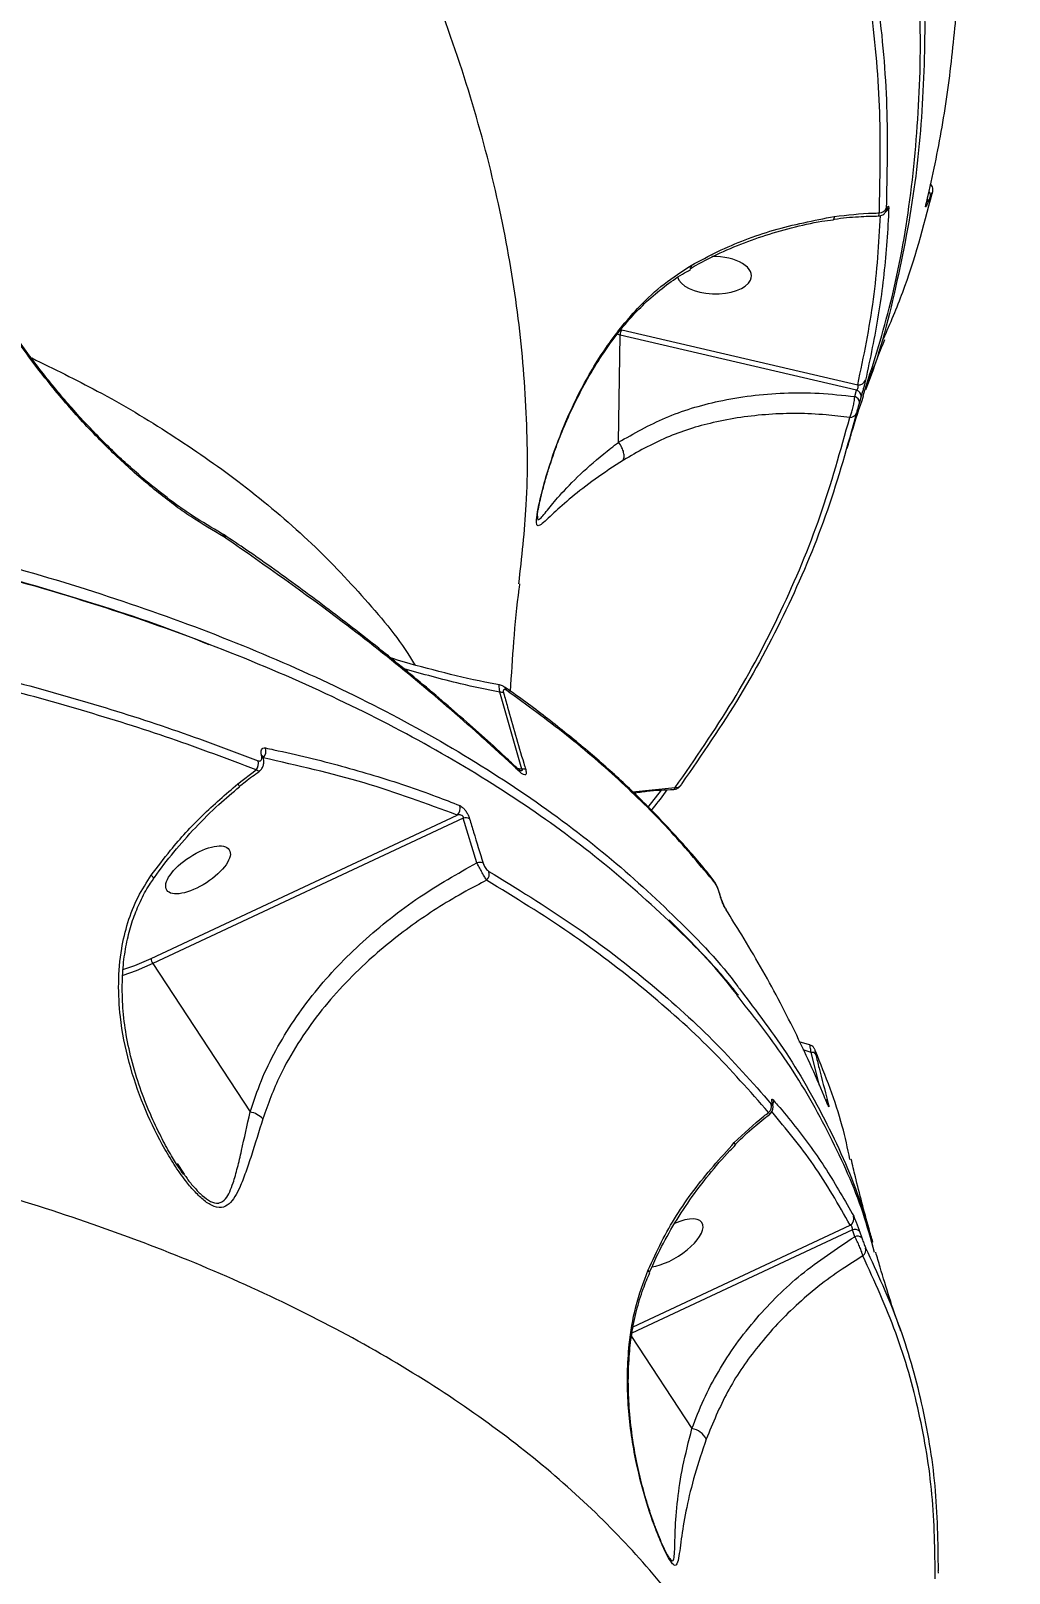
# Model space of a CAD drawing. Header units: millimetres. Extents: x -7245 to 6306, y -6696 to 5973.
# Drawn here: x 1497 to 1619.6, y -1960.6 to -1767.3 of the extents above; entities that cross this region are included whole.
import ezdxf

# ---------------------------------------------------------------- set-up
doc = ezdxf.new("R2010")
doc.units = ezdxf.units.MM
for name, color, linetype in [('DIKOM_ОБЪЕКТ', 7, 'Continuous'), ('DIKOM_РАЗМЕР_ЗОНА', 7, 'Continuous'), ('DIKOM_РАЗМЕР_ОБЪЕКТА', 7, 'Continuous')]:
    doc.layers.add(name, color=color, linetype=linetype)
doc.styles.add('style1', font='arial.ttf', dxfattribs={"width": 0.8})
doc.dimstyles.new('1-50', dxfattribs={"dimtxt": 300, "dimasz": 200, "dimexe": 100, "dimexo": 0, "dimgap": 100, "dimtad": 1, "dimtxsty": 'style1', "dimcen": 200, "dimclrd": 7, "dimclre": 7, "dimclrt": 7, "dimadec": 1, "dimazin": 2, "dimtfac": 1, "dimtmove": 0, "dimatfit": 2, "dimfxl": 0, "dimlwd": 25, "dimlwe": 18, "dimarcsym": 0})

# ---------------------------------------------------------------- blocks, each defined once
blk = doc.blocks.new('*D10')
at = {"layer": 'Defpoints', "color": 0, "transparency": 16777216}
for p in [(-4365.71, 2792.53), (4306.16, 475.6), (4306.16, -5965.27)]:
    blk.add_point(p, dxfattribs=at)
at = {"layer": 'DIKOM_РАЗМЕР_ОБЪЕКТА', "color": 7, "lineweight": 18, "transparency": 16777216}
for p, q in [((-4365.71, 2792.53), (-4365.71, -6065.27)), ((4306.16, 475.6), (4306.16, -6065.27))]:
    blk.add_line(p, q, dxfattribs=at)
at = {"layer": 'DIKOM_РАЗМЕР_ОБЪЕКТА', "color": 7, "lineweight": 25, "transparency": 16777216}
blk.add_line((-4165.71, -5965.27), (4106.16, -5965.27), dxfattribs=at)
at = {"layer": 'DIKOM_РАЗМЕР_ОБЪЕКТА', "color": 7, "transparency": 16777216}
for points in [[(-4165.71, -5931.93), (-4165.71, -5998.6), (-4365.71, -5965.27)], [(4106.16, -5931.93), (4106.16, -5998.6), (4306.16, -5965.27)]]:
    blk.add_solid(points, dxfattribs=at)
at = {"layer": 'DIKOM_РАЗМЕР_ОБЪЕКТА', "color": 7, "transparency": 16777216, "insert": (-85.78, -5712.1), "char_height": 300, "attachment_point": 5, "style": 'style1'}
blk.add_mtext('8650', dxfattribs=at)
blk = doc.blocks.new('*D11')
at = {"layer": 'Defpoints', "color": 0, "transparency": 16777216}
for p in [(-3472.32, 4472.83), (-6199.73, -2928.86), (1850.21, -2928.86)]:
    blk.add_point(p, dxfattribs=at)
at = {"layer": 'DIKOM_РАЗМЕР_ОБЪЕКТА', "color": 7, "lineweight": 18, "transparency": 16777216}
for p, q in [((-3472.32, 4472.83), (-6299.73, 4472.83)), ((1850.21, -2928.86), (-6299.73, -2928.86))]:
    blk.add_line(p, q, dxfattribs=at)
at = {"layer": 'DIKOM_РАЗМЕР_ОБЪЕКТА', "color": 7, "lineweight": 25, "transparency": 16777216}
blk.add_line((-6199.73, 4272.83), (-6199.73, -2728.86), dxfattribs=at)
at = {"layer": 'DIKOM_РАЗМЕР_ОБЪЕКТА', "color": 7, "transparency": 16777216}
for points in [[(-6233.06, 4272.83), (-6166.39, 4272.83), (-6199.73, 4472.83)], [(-6233.06, -2728.86), (-6166.39, -2728.86), (-6199.73, -2928.86)]]:
    blk.add_solid(points, dxfattribs=at)
at = {"layer": 'DIKOM_РАЗМЕР_ОБЪЕКТА', "color": 7, "transparency": 16777216, "insert": (-6452.9, 984.54), "char_height": 300, "attachment_point": 5, "rotation": 90, "style": 'style1'}
blk.add_mtext('7400', dxfattribs=at)
blk = doc.blocks.new('*D12')
at = {"layer": 'Defpoints', "color": 0, "transparency": 16777216}
for p in [(-5865.71, 123.34), (6306.18, -91.92), (6306.18, -6596.14)]:
    blk.add_point(p, dxfattribs=at)
at = {"layer": 'DIKOM_РАЗМЕР_ЗОНА', "color": 7, "lineweight": 18, "transparency": 16777216}
for p, q in [((-5865.71, 123.34), (-5865.71, -6696.14)), ((6306.18, -91.92), (6306.18, -6696.14))]:
    blk.add_line(p, q, dxfattribs=at)
at = {"layer": 'DIKOM_РАЗМЕР_ЗОНА', "color": 7, "lineweight": 25, "transparency": 16777216}
blk.add_line((-5665.71, -6596.14), (6106.18, -6596.14), dxfattribs=at)
at = {"layer": 'DIKOM_РАЗМЕР_ЗОНА', "color": 7, "transparency": 16777216}
for points in [[(-5665.71, -6562.81), (-5665.71, -6629.48), (-5865.71, -6596.14)], [(6106.18, -6562.81), (6106.18, -6629.48), (6306.18, -6596.14)]]:
    blk.add_solid(points, dxfattribs=at)
at = {"layer": 'DIKOM_РАЗМЕР_ЗОНА', "color": 7, "transparency": 16777216, "insert": (-71.19, -6342.97), "char_height": 300, "attachment_point": 5, "style": 'style1'}
blk.add_mtext('12150', dxfattribs=at)
blk = doc.blocks.new('*D13')
at = {"layer": 'Defpoints', "color": 0, "transparency": 16777216}
for p in [(-4231.86, 5972.83), (-6795, -4928.88), (1792.4, -4928.88)]:
    blk.add_point(p, dxfattribs=at)
at = {"layer": 'DIKOM_РАЗМЕР_ЗОНА', "color": 7, "lineweight": 18, "transparency": 16777216}
for p, q in [((-4231.86, 5972.83), (-6895, 5972.83)), ((1792.4, -4928.88), (-6895, -4928.88))]:
    blk.add_line(p, q, dxfattribs=at)
at = {"layer": 'DIKOM_РАЗМЕР_ЗОНА', "color": 7, "lineweight": 25, "transparency": 16777216}
blk.add_line((-6795, 5772.83), (-6795, -4728.88), dxfattribs=at)
at = {"layer": 'DIKOM_РАЗМЕР_ЗОНА', "color": 7, "transparency": 16777216}
for points in [[(-6828.33, 5772.83), (-6761.67, 5772.83), (-6795, 5972.83)], [(-6828.33, -4728.88), (-6761.67, -4728.88), (-6795, -4928.88)]]:
    blk.add_solid(points, dxfattribs=at)
at = {"layer": 'DIKOM_РАЗМЕР_ЗОНА', "color": 7, "transparency": 16777216, "insert": (-7048.17, 972.94), "char_height": 300, "attachment_point": 5, "rotation": 90, "style": 'style1'}
blk.add_mtext('10900', dxfattribs=at)

msp = doc.modelspace()

# ---------------------------------------------------------------- linework, layer by layer
at = {"layer": 'DIKOM_ОБЪЕКТ', "color": 7, "linetype": 'Continuous', "lineweight": 15}
for p, q in [((1609.722, -1787.92), (1609.401, -1788.724)), ((1609.943, -1787.565), (1609.912, -1787.661)), ((1604.282, -1789.493), (1604.244, -1789.643)), ((1609.653, -1788.104), (1609.702, -1787.981)), ((1570.816, -1805.396), (1570.431, -1805.302)), ((1571.019, -1804.732), (1600.588, -1811.637)), ((1570.613, -1818.836), (1570.816, -1805.396)), ((1600.448, -1812.316), (1570.816, -1805.396)), ((1600.216, -1813.11), (1600.448, -1812.316)), ((1601.018, -1813.057), (1600.788, -1813.849)), ((1560.448, -1828.103), (1560.446, -1828.176)), ((1521.181, -1830.452), (1521.162, -1830.438)), ((1521.364, -1830.819), (1521.146, -1830.682)), ((1521.394, -1830.839), (1521.364, -1830.819)), ((1558.504, -1859.785), (1555.733, -1850.167)), ((1526.077, -1858.327), (1526.073, -1858.314)), ((1522.9, -1861.646), (1525.197, -1859.877)), ((1557.827, -1859.626), (1558.504, -1859.785)), ((1572.371, -1862.66), (1577.719, -1862.095)), ((1574.322, -1864.562), (1575.977, -1862.448)), ((1512.033, -1883.533), (1550.384, -1865.564)), ((1551.157, -1865.942), (1512.259, -1884.168)), ((1552.86, -1871.534), (1551.157, -1865.942)), ((1583.333, -1875.571), (1583.283, -1875.404)), ((1512.259, -1884.168), (1524.448, -1902.769)), ((1594.53, -1894.361), (1593.253, -1893.967)), ((1594.735, -1895.307), (1593.748, -1894.973)), ((1595.799, -1899.467), (1594.735, -1895.307)), ((1595.355, -1895.709), (1595.32, -1895.57)), ((1596.764, -1901.726), (1596.795, -1901.818)), ((1585.23, -1906.851), (1585.233, -1906.848)), ((1515.319, -1909.243), (1516.188, -1910.574)), ((1572.46, -1929.677), (1599.634, -1916.945)), ((1599.919, -1917.551), (1572.292, -1930.496)), ((1600.204, -1918.398), (1599.919, -1917.551)), ((1600.811, -1917.716), (1601.095, -1918.56)), ((1572.236, -1930.889), (1579.809, -1942.447))]:
    msp.add_line(p, q, dxfattribs=at)
at = {"layer": 'DIKOM_ОБЪЕКТ', "color": 7, "linetype": 'Continuous', "lineweight": 15, "flags": 128}
for points in [[(1578.541, -1861.585), (1578.495, -1861.703), (1578.434, -1861.804)], [(1512.325, -1873.56), (1512.329, -1873.554), (1512.324, -1873.457), (1512.23, -1873.302), (1512.052, -1873.098)], [(1583.996, -1877.22), (1584.041, -1877.305), (1584.085, -1877.437)], [(1512.259, -1884.168), (1510.156, -1885.064), (1508.471, -1885.649)], [(1508.502, -1884.926), (1509.994, -1884.403), (1512.033, -1883.533)], [(1589.909, -1901.726), (1589.902, -1901.701), (1589.845, -1901.568)], [(1574.417, -1922.835), (1574.423, -1922.818), (1574.411, -1922.703), (1574.321, -1922.56)]]:
    msp.add_lwpolyline(points, dxfattribs=at)
at = {"layer": 'DIKOM_ОБЪЕКТ', "color": 7, "linetype": 'Continuous', "lineweight": 15}
for centre, radius, start, end in [((1609.186, -1787.869), 0.538, 354.64397, 52.00317), ((1603.276, -1789.16), 0.937, 271.023, 339.93249), ((1603.661, -1789.239), 0.838, 303.44163, 343.29704), ((1608.958, -1788.661), 0.448, 351.89671, 38.70778), ((1597.244, -1790.595), 0.411, 310.56175, 7.87137), ((1572.032, -1805.405), 1.216, 146.41764, 179.58817), ((1600.711, -1810.735), 0.91, 262.26562, 339.70717), ((1600.245, -1813.062), 0.773, 0.38318, 74.80566), ((1600.017, -1813.855), 0.771, 0.43362, 75.00327), ((1599.615, -1814.864), 0.87, 267.78705, 340.50416), ((1520.842, -1830.853), 0.524, 3.78182, 53.0444), ((1520.855, -1830.883), 0.541, 4.66007, 53.30017), ((1555.838, -1850.09), 0.742, 13.29661, 55.30799), ((1555.815, -1851.038), 0.874, 63.46984, 95.38163), ((1525.269, -1857.558), 1.155, 314.62765, 21.01991), ((1524.283, -1859.076), 1.215, 318.7755, 15.62643), ((1525.745, -1858.429), 0.348, 19.31203, 68.69643), ((1557.621, -1860.217), 0.594, 10.14824, 47.366), ((1558.612, -1860.629), 0.851, 64.84636, 97.25025), ((1522.116, -1862.364), 1.063, 20.97788, 42.46292), ((1577.819, -1861.317), 0.783, 262.67157, 321.64168), ((1549.661, -1864.719), 1.112, 310.5374, 18.51086), ((1551.455, -1867.044), 1.141, 64.78294, 105.14233), ((1553.174, -1872.622), 1.133, 65.67459, 106.07453), ((1553.294, -1872.925), 1.122, 314.64016, 15.74229), ((1581.939, -1874.287), 0.789, 13.7735, 38.18473), ((1513.284, -1883.446), 1.254, 184.00495, 215.16084), ((1594.839, -1895.906), 0.608, 40.39353, 99.88777), ((1588.79, -1902.056), 0.994, 308.71503, 16.29089), ((1589.075, -1901.548), 0.944, 338.73981, 18.31054), ((1596.507, -1901.57), 0.35, 31.40557, 82.61872), ((1523.805, -1905.853), 3.15, 45.05701, 78.22415), ((1584.927, -1906.853), 0.306, 1.09709, 51.27913), ((1599.148, -1916.111), 0.964, 300.23617, 16.17811), ((1600.24, -1918.307), 0.822, 46.01161, 113.02847), ((1600.527, -1919.149), 0.818, 46.05906, 113.2557), ((1600.681, -1920.054), 0.936, 306.00274, 16.75255), ((1579.319, -1945.002), 2.602, 28.56508, 79.14527), ((1609.875, -1960.558), 0.832, 359.32741, 18.59745)]:
    msp.add_arc(centre, radius, start, end, dxfattribs=at)
for centre, major_axis, ratio, start_param, end_param in [((1582.601, -1797.884), (4.66, -0.123), 0.503347, 6.0653244, 7.9292175), ((1582.601, -1797.884), (4.66, -0.123), 0.503347, 3.2943536, 6.0653244), ((1577.155, -1919.181), (3.917, 2.535), 0.4116017, 3.8269197, 6.1323791), ((1577.155, -1919.181), (3.917, 2.535), 0.4116017, 6.1323791, 7.4812138)]:
    msp.add_ellipse(centre, major_axis=major_axis, ratio=ratio, start_param=start_param, end_param=end_param, dxfattribs=at)
msp.add_ellipse((1517.913, -1872.43), major_axis=(3.917, 2.535), ratio=0.4116017, dxfattribs=at)
for points, knots in [([(1558.121, -1836.564), (1558.492, -1833.283), (1559.314, -1826.023), (1559.17, -1814.382), (1558.032, -1801.792), (1555.72, -1788.843), (1552.243, -1775.585), (1547.575, -1762.055), (1541.859, -1748.637), (1535.166, -1735.38), (1527.583, -1722.326), (1518.956, -1709.187), (1509.251, -1696.009), (1498.558, -1682.817), (1490.643, -1674.161), (1486.686, -1669.835)], [0, 0, 0, 0, 0.0639717, 0.141576, 0.2192413, 0.2968462, 0.3767128, 0.456645, 0.5365121, 0.6127135, 0.6889696, 0.7651716, 0.843427, 0.9217429, 1, 1, 1, 1]), ([(1597.676, -1737.439), (1598.843, -1741.86), (1601.178, -1750.702), (1603.284, -1763.805), (1604.442, -1776.781), (1604.251, -1785.248), (1604.156, -1789.481)], [0, 0, 0, 0, 0.2486167, 0.4972329, 0.7486167, 1, 1, 1, 1]), ([(1603.292, -1790.096), (1603.387, -1785.916), (1603.576, -1777.555), (1602.441, -1764.65), (1600.345, -1751.52), (1597.988, -1742.593), (1596.81, -1738.129)], [0, 0, 0, 0, 0.2486129, 0.4972297, 0.7486164, 1, 1, 1, 1]), ([(1608.193, -1754.769), (1608.378, -1756.427), (1609.071, -1762.661), (1608.987, -1773.202), (1607.979, -1786.491), (1605.436, -1799.466), (1603.255, -1808.116), (1601.585, -1812.215), (1601.58, -1812.228)], [0, 0, 0, 0, 0.0819306, 0.308066, 0.5340277, 0.766552, 0.9992667, 1, 1, 1, 1]), ([(1601.249, -1812.997), (1602.415, -1809.36), (1604.895, -1801.632), (1607.23, -1789.21), (1608.427, -1775.848), (1608.56, -1764.8), (1607.837, -1758.173), (1607.628, -1756.254)], [0, 0, 0, 0, 0.2034461, 0.4324118, 0.6680306, 0.9038396, 1, 1, 1, 1]), ([(1609.135, -1789.061), (1609.225, -1788.684), (1609.675, -1786.796), (1610.732, -1781.868), (1612.069, -1774.137), (1612.691, -1767.735), (1613.002, -1764.532)], [0, 0, 0, 0, 0.0480625, 0.2403212, 0.6198802, 1, 1, 1, 1]), ([(1521.146, -1830.682), (1519.774, -1829.883), (1517.033, -1828.284), (1512.706, -1825.055), (1508.328, -1821.272), (1503.968, -1816.927), (1499.728, -1812.096), (1495.702, -1806.849), (1491.979, -1801.263), (1488.643, -1795.418), (1485.773, -1789.413), (1483.444, -1783.347), (1481.648, -1777.291), (1480.976, -1773.376), (1480.64, -1771.416)], [0, 0, 0, 0, 0.0836194, 0.1671655, 0.2504185, 0.3338514, 0.4173063, 0.5004908, 0.5837405, 0.6671372, 0.750457, 0.8333973, 0.9166293, 1, 1, 1, 1]), ([(1520.866, -1830.252), (1519.656, -1829.552), (1517.43, -1828.263), (1514.244, -1825.974), (1511.638, -1823.897), (1509.503, -1822.045), (1507.628, -1820.312), (1505.175, -1817.911), (1502.102, -1814.628), (1498.509, -1810.317), (1495.09, -1805.696), (1491.911, -1800.83), (1489.029, -1795.772), (1486.692, -1790.988), (1484.829, -1786.522), (1483.502, -1782.776), (1482.435, -1779.178), (1481.545, -1775.573), (1481.133, -1773.044), (1480.913, -1771.689)], [0, 0, 0, 0, 0.0750938, 0.1381821, 0.1887768, 0.2274343, 0.2620821, 0.2975782, 0.3701418, 0.4427487, 0.5158119, 0.5888591, 0.66146, 0.7346216, 0.7906536, 0.8479114, 0.8905497, 0.9413612, 1, 1, 1, 1]), ([(1603.819, -1805.878), (1604.655, -1803.935), (1607.191, -1798.039), (1608.82, -1791.826), (1609.912, -1787.661)], [0, 0, 0, 0, 0.3295092, 1, 1, 1, 1]), ([(1609.942, -1787.564), (1609.954, -1787.511), (1609.979, -1787.411), (1610.003, -1787.227), (1609.989, -1786.967), (1609.895, -1786.683), (1609.759, -1786.528), (1609.691, -1786.45)], [0, 0, 0, 0, 0.1815718, 0.344653, 0.5459013, 0.7710711, 1, 1, 1, 1]), ([(1609.912, -1787.661), (1609.92, -1787.624), (1609.94, -1787.536), (1609.939, -1787.48), (1609.901, -1787.518), (1609.827, -1787.666), (1609.757, -1787.835), (1609.722, -1787.92)], [0, 0, 0, 0, 0.1486868, 0.3486617, 0.5573071, 0.7789666, 1, 1, 1, 1]), ([(1604.463, -1789.479), (1604.449, -1789.826), (1604.381, -1791.561), (1604.083, -1796.032), (1603.29, -1802.888), (1602.14, -1808.329), (1601.564, -1811.051)], [0, 0, 0, 0, 0.0480593, 0.2403233, 0.6198814, 1, 1, 1, 1]), ([(1603.231, -1790.444), (1603.256, -1790.447), (1603.384, -1790.465), (1603.599, -1790.387), (1603.833, -1790.256), (1604, -1790.093), (1604.115, -1789.925), (1604.188, -1789.784), (1604.224, -1789.687), (1604.24, -1789.642)], [0, 0, 0, 0, 0.0489445, 0.2534084, 0.4261292, 0.580325, 0.7228047, 0.8721389, 1, 1, 1, 1]), ([(1604.156, -1789.481), (1604.155, -1789.505), (1604.152, -1789.593), (1604.166, -1789.673), (1604.211, -1789.659), (1604.258, -1789.548), (1604.282, -1789.493)], [0, 0, 0, 0, 0.1084677, 0.3983621, 0.6996608, 1, 1, 1, 1]), ([(1604.239, -1789.659), (1604.246, -1789.639), (1604.261, -1789.6), (1604.261, -1789.6), (1604.261, -1789.601)], [0, 0, 0, 0, 0.486873, 1, 1, 1, 1]), ([(1604.282, -1789.493), (1604.316, -1789.415), (1604.383, -1789.259), (1604.447, -1789.238), (1604.466, -1789.345), (1604.464, -1789.455), (1604.463, -1789.479)], [0, 0, 0, 0, 0.3054602, 0.6115357, 0.9125878, 1, 1, 1, 1]), ([(1609.401, -1788.724), (1609.351, -1788.846), (1609.251, -1789.09), (1609.145, -1789.307), (1609.089, -1789.372), (1609.084, -1789.291), (1609.118, -1789.136), (1609.135, -1789.061)], [0, 0, 0, 0, 0.2063085, 0.4132848, 0.614117, 0.8134379, 1, 1, 1, 1]), ([(1609.141, -1789.074), (1609.142, -1789.071), (1609.143, -1789.064), (1609.153, -1789.014), (1609.168, -1788.953), (1609.174, -1788.931)], [0, 0, 0, 0, 0.2789157, 0.7345675, 1, 1, 1, 1]), ([(1579.575, -1797.081), (1580.267, -1796.685), (1582.024, -1795.681), (1585.048, -1794.326), (1588.596, -1792.99), (1592.289, -1791.93), (1595.272, -1791.242), (1597.04, -1791.003), (1597.515, -1790.939)], [0, 0, 0, 0, 0.1290363, 0.3280122, 0.5272863, 0.7268452, 0.9266937, 1, 1, 1, 1]), ([(1579.727, -1796.668), (1580.831, -1796.075), (1584.084, -1794.328), (1590.016, -1792.03), (1595.084, -1791.04), (1597.651, -1790.539)], [0, 0, 0, 0, 0.2022735, 0.5961083, 1, 1, 1, 1]), ([(1597.508, -1790.911), (1597.566, -1790.901), (1598.622, -1790.721), (1600.525, -1790.541), (1602.387, -1790.495), (1603.233, -1790.475)], [0, 0, 0, 0, 0.0304286, 0.5592061, 1, 1, 1, 1]), ([(1597.651, -1790.539), (1599.275, -1790.355), (1601.149, -1790.143), (1603.04, -1790.102), (1603.292, -1790.096)], [0, 0, 0, 0, 0.8666396, 1, 1, 1, 1]), ([(1600.588, -1811.637), (1601.332, -1808.068), (1602.803, -1801.018), (1603.238, -1793.92), (1603.453, -1790.414)], [0, 0, 0, 0, 0.5061824, 1, 1, 1, 1]), ([(1603.232, -1790.434), (1603.233, -1790.44), (1603.237, -1790.47), (1603.261, -1790.334), (1603.284, -1790.156), (1603.292, -1790.096)], [0, 0, 0, 0, 0.1443469, 0.7134163, 1, 1, 1, 1]), ([(1571.221, -1821.06), (1569.995, -1821.868), (1567.507, -1823.507), (1564.641, -1825.753), (1562.743, -1827.45), (1561.568, -1828.58), (1560.86, -1829.204), (1560.424, -1829.401), (1560.279, -1828.898), (1560.427, -1827.627), (1560.825, -1825.764), (1561.359, -1823.724), (1562.254, -1820.759), (1563.699, -1816.798), (1566.055, -1811.74), (1569.148, -1806.59), (1572.692, -1802.233), (1576.283, -1798.871), (1578.569, -1797.408), (1579.727, -1796.668)], [0, 0, 0, 0, 0.0827062, 0.1677685, 0.2527901, 0.2965829, 0.3403157, 0.3851548, 0.4167745, 0.448696, 0.4828654, 0.5140041, 0.5458397, 0.6199819, 0.6956333, 0.7852664, 0.8772544, 0.9378646, 1, 1, 1, 1]), ([(1561.116, -1824.773), (1561.212, -1824.41), (1561.452, -1823.504), (1561.972, -1821.792), (1562.711, -1819.61), (1563.703, -1817.051), (1564.957, -1814.22), (1566.476, -1811.263), (1568.266, -1808.271), (1570.166, -1805.578), (1572.129, -1803.192), (1574.147, -1801.132), (1576.313, -1799.32), (1578.171, -1797.983), (1579.296, -1797.375), (1579.628, -1797.196)], [0, 0, 0, 0, 0.0349918, 0.0875438, 0.1591933, 0.2371298, 0.3251253, 0.4267624, 0.5241464, 0.6266391, 0.712809, 0.7939788, 0.8802547, 0.9646866, 1, 1, 1, 1]), ([(1579.727, -1796.668), (1579.725, -1796.692), (1579.717, -1796.803), (1579.677, -1796.966), (1579.582, -1797.013), (1579.536, -1797.036)], [0, 0, 0, 0, 0.1262614, 0.5785133, 1, 1, 1, 1]), ([(1601.586, -1812.23), (1601.693, -1811.923), (1602.437, -1809.787), (1603.266, -1807.716), (1603.976, -1805.942)], [0, 0, 0, 0, 0.1437458, 1, 1, 1, 1]), ([(1497.067, -1808.274), (1499.849, -1809.632), (1506.022, -1812.645), (1514.634, -1817.806), (1523.337, -1823.861), (1531.383, -1830.562), (1538.514, -1837.977), (1543.067, -1843.378), (1544.891, -1846.423), (1545.067, -1846.716)], [0, 0, 0, 0, 0.1311278, 0.2909915, 0.4508555, 0.6275798, 0.8044411, 0.981163, 1, 1, 1, 1]), ([(1601.564, -1811.051), (1601.54, -1811.151), (1601.491, -1811.352), (1601.375, -1811.789), (1601.246, -1812.26), (1601.121, -1812.703), (1601.051, -1812.945), (1601.018, -1813.057)], [0, 0, 0, 0, 0.2130711, 0.4264698, 0.6304659, 0.8289165, 1, 1, 1, 1]), ([(1570.613, -1818.836), (1572.527, -1817.742), (1576.402, -1815.527), (1582.145, -1813.813), (1587.195, -1812.941), (1591.4, -1812.612), (1595.745, -1812.623), (1598.726, -1812.948), (1600.216, -1813.11)], [0, 0, 0, 0, 0.2282498, 0.462055, 0.5944974, 0.7269353, 0.8634676, 1, 1, 1, 1]), ([(1599.293, -1819.561), (1599.465, -1818.924), (1600.074, -1816.678), (1600.802, -1814.547), (1601.323, -1813.02)], [0, 0, 0, 0, 0.2832945, 1, 1, 1, 1]), ([(1600.448, -1812.316), (1600.476, -1812.283), (1600.527, -1812.226), (1600.577, -1812.134), (1600.614, -1812.044), (1600.632, -1811.976), (1600.645, -1811.882), (1600.644, -1811.819), (1600.63, -1811.721), (1600.607, -1811.675), (1600.588, -1811.637)], [0, 0, 0, 0, 0.1789857, 0.3192996, 0.3688633, 0.5162473, 0.5562157, 0.7162556, 0.7654984, 1, 1, 1, 1]), ([(1599.581, -1815.734), (1599.641, -1815.597), (1599.76, -1815.322), (1599.935, -1814.728), (1600.081, -1814.081), (1600.174, -1813.521), (1600.205, -1813.221), (1600.216, -1813.11)], [0, 0, 0, 0, 0.2193607, 0.4387764, 0.6559798, 0.8732871, 1, 1, 1, 1]), ([(1600.788, -1813.849), (1600.766, -1813.925), (1600.72, -1814.085), (1600.64, -1814.373), (1600.559, -1814.676), (1600.484, -1814.958), (1600.451, -1815.089), (1600.435, -1815.155)], [0, 0, 0, 0, 0.1798078, 0.3801148, 0.5811925, 0.7908058, 1, 1, 1, 1]), ([(1599.581, -1815.734), (1598.589, -1815.614), (1595.165, -1815.199), (1589.347, -1815.172), (1582.635, -1816.167), (1576.469, -1818.076), (1572.983, -1820.058), (1571.221, -1821.06)], [0, 0, 0, 0, 0.0949224, 0.3276238, 0.5657318, 0.7805992, 1, 1, 1, 1]), ([(1577.719, -1862.095), (1580.2, -1858.522), (1585.161, -1851.377), (1591.148, -1839.984), (1596.137, -1828.151), (1598.433, -1819.873), (1599.581, -1815.734)], [0, 0, 0, 0, 0.2484735, 0.4969513, 0.7484764, 1, 1, 1, 1]), ([(1600.435, -1815.155), (1599.3, -1819.25), (1597.031, -1827.441), (1592.077, -1839.251), (1586.079, -1850.717), (1581.054, -1857.962), (1578.541, -1861.585)], [0, 0, 0, 0, 0.2484751, 0.4969525, 0.7484747, 1, 1, 1, 1]), ([(1560.446, -1828.176), (1560.443, -1828.256), (1560.426, -1828.612), (1560.62, -1828.561), (1560.986, -1828.234), (1561.711, -1827.316), (1563.042, -1825.672), (1565.344, -1823.217), (1568.07, -1820.817), (1569.944, -1819.332), (1570.614, -1818.845), (1570.615, -1818.844)], [0, 0, 0, 0, 0.0209437, 0.0924521, 0.1779498, 0.2637504, 0.4362832, 0.6633622, 0.8902827, 0.9998568, 1, 1, 1, 1]), ([(1570.615, -1818.844), (1570.615, -1818.843), (1570.613, -1818.841), (1570.613, -1818.838), (1570.613, -1818.837), (1570.613, -1818.836)], [0, 0, 0, 0, 0.3351863, 0.8077088, 1, 1, 1, 1]), ([(1571.221, -1821.06), (1571.232, -1821.03), (1571.271, -1820.917), (1571.318, -1820.621), (1571.275, -1820.127), (1571.053, -1819.466), (1570.769, -1819.063), (1570.615, -1818.844)], [0, 0, 0, 0, 0.0512536, 0.1966595, 0.4492109, 0.7019406, 1, 1, 1, 1]), ([(1518.379, -2054.892), (1516.707, -2053.461), (1511.856, -2049.309), (1503.997, -2042.275), (1494.88, -2033.727), (1486, -2024.977), (1477.359, -2016.032), (1468.96, -2006.898), (1460.81, -1997.579), (1452.912, -1988.08), (1445.271, -1978.406), (1437.891, -1968.562), (1430.776, -1958.555), (1423.93, -1948.389), (1417.357, -1938.07), (1411.059, -1927.604), (1405.041, -1916.995), (1399.306, -1906.251), (1393.857, -1895.377), (1388.697, -1884.378), (1383.829, -1873.261), (1379.255, -1862.032), (1374.977, -1850.696), (1371.003, -1839.26), (1367.911, -1829.597), (1366.186, -1823.737), (1365.599, -1821.745)], [0, 0, 0, 0, 0.022819, 0.0662159, 0.1096147, 0.1530121, 0.1964117, 0.2398103, 0.2832099, 0.326609, 0.3700098, 0.4134101, 0.4568109, 0.5002115, 0.5436131, 0.5870149, 0.6304169, 0.6738199, 0.7172223, 0.7606252, 0.8040281, 0.8474312, 0.8908351, 0.9342386, 0.9776425, 1, 1, 1, 1]), ([(1366.16, -1821.145), (1370.176, -1821.128), (1381.077, -1821.08), (1398.426, -1821.564), (1417.993, -1822.771), (1436.896, -1824.659), (1455.06, -1827.203), (1472.385, -1830.403), (1488.851, -1834.229), (1504.261, -1838.777), (1514.373, -1842.115), (1519.054, -1844.097), (1519.221, -1844.168)], [0, 0, 0, 0, 0.0675136, 0.1832624, 0.2993758, 0.415675, 0.531974, 0.6480881, 0.7638363, 0.8795842, 0.9956973, 1, 1, 1, 1]), ([(1585.715, -1888.452), (1585.462, -1888.11), (1582.967, -1884.732), (1577.037, -1878.774), (1567.959, -1870.722), (1557.676, -1863.319), (1546.427, -1856.506), (1533.987, -1850.189), (1520.36, -1844.404), (1505.562, -1839.19), (1490.583, -1834.85), (1475.63, -1831.292), (1460.885, -1828.415), (1445.477, -1826.014), (1429.439, -1824.103), (1412.946, -1822.7), (1396.082, -1821.811), (1380.718, -1821.429), (1370.831, -1821.473), (1366.805, -1821.49)], [0, 0, 0, 0, 0.0077562, 0.0766779, 0.1455434, 0.2124648, 0.2794375, 0.3463588, 0.4152241, 0.4841451, 0.5530108, 0.6112531, 0.669564, 0.7278752, 0.7867387, 0.8456018, 0.9029832, 0.9604944, 1, 1, 1, 1]), ([(1560.427, -1828.176), (1560.427, -1828.16), (1560.426, -1828.123), (1560.463, -1827.753), (1560.567, -1827.135), (1560.753, -1826.234), (1560.943, -1825.413), (1561.086, -1824.884), (1561.116, -1824.773)], [0, 0, 0, 0, 0.1124645, 0.2723548, 0.4506202, 0.6713857, 0.9310317, 1, 1, 1, 1]), ([(1521.234, -1830.49), (1521.173, -1830.444), (1521.047, -1830.35), (1520.906, -1830.29), (1520.833, -1830.259)], [0, 0, 0, 0, 0.4854081, 1, 1, 1, 1]), ([(1520.858, -1830.256), (1520.87, -1830.261), (1520.956, -1830.294), (1521.068, -1830.437), (1521.12, -1830.602), (1521.146, -1830.682)], [0, 0, 0, 0, 0.0770743, 0.5503396, 1, 1, 1, 1]), ([(1558.006, -1859.797), (1557.472, -1859.284), (1555.039, -1856.942), (1550.442, -1852.859), (1544.217, -1847.564), (1537.736, -1842.382), (1531.002, -1837.311), (1525.485, -1833.331), (1522.126, -1831.078), (1521.181, -1830.444)], [0, 0, 0, 0, 0.0499043, 0.2276768, 0.4045057, 0.580618, 0.7562067, 0.9314576, 1, 1, 1, 1]), ([(1483.064, -1831.492), (1486.209, -1832.278), (1494.681, -1834.397), (1507.742, -1838.362), (1521.97, -1843.523), (1535.323, -1849.335), (1547.736, -1855.793), (1559.123, -1862.898), (1569.286, -1870.475), (1578.038, -1878.553), (1583.476, -1884.164), (1585.685, -1887.228), (1585.754, -1887.324)], [0, 0, 0, 0, 0.0677577, 0.1825378, 0.2974072, 0.4121871, 0.5303021, 0.6485126, 0.7666267, 0.8814068, 0.9962752, 1, 1, 1, 1]), ([(1558.206, -1860.113), (1557.881, -1859.807), (1556.253, -1858.277), (1551.922, -1854.324), (1544.938, -1848.336), (1534.508, -1840.027), (1526.344, -1834.307), (1521.394, -1830.839)], [0, 0, 0, 0, 0.0299892, 0.1499516, 0.3900709, 0.6301896, 1, 1, 1, 1]), ([(1557.076, -1850.061), (1557.205, -1847.967), (1557.475, -1843.601), (1557.894, -1839.131), (1558.217, -1836.789), (1558.246, -1836.578)], [0, 0, 0, 0, 0.4559731, 0.9509907, 1, 1, 1, 1]), ([(1479.363, -1845.156), (1483.484, -1846.084), (1491.728, -1847.941), (1503.481, -1851.187), (1514.809, -1854.742), (1521.905, -1857.413), (1525.453, -1858.749)], [0, 0, 0, 0, 0.2491192, 0.498241, 0.7491186, 1, 1, 1, 1]), ([(1555.678, -1849.234), (1555.072, -1849.125), (1552.549, -1848.67), (1548.094, -1847.571), (1544.138, -1846.544), (1542.115, -1845.885), (1542.007, -1845.85)], [0, 0, 0, 0, 0.1329466, 0.5538163, 0.9762431, 1, 1, 1, 1]), ([(1525.197, -1859.877), (1521.678, -1858.554), (1514.642, -1855.906), (1503.361, -1852.362), (1491.602, -1849.111), (1483.312, -1847.245), (1479.167, -1846.312)], [0, 0, 0, 0, 0.2491205, 0.4982441, 0.7491217, 1, 1, 1, 1]), ([(1555.733, -1850.167), (1554.086, -1849.831), (1550.081, -1849.014), (1546.082, -1847.889), (1543.728, -1847.226)], [0, 0, 0, 0, 0.4111594, 1, 1, 1, 1]), ([(1555.733, -1850.167), (1555.71, -1850.006), (1555.663, -1849.685), (1555.64, -1849.374), (1555.644, -1849.219), (1555.668, -1849.237), (1555.676, -1849.243)], [0, 0, 0, 0, 0.2806448, 0.5610718, 0.8473338, 1, 1, 1, 1]), ([(1556.259, -1849.491), (1556.226, -1849.463), (1556.073, -1849.338), (1555.853, -1849.28), (1555.681, -1849.234)], [0, 0, 0, 0, 0.2175367, 1, 1, 1, 1]), ([(1556.561, -1849.919), (1556.486, -1849.875), (1556.354, -1849.797), (1556.223, -1849.818), (1556.168, -1849.919), (1556.161, -1850.067), (1556.191, -1850.193), (1556.205, -1850.256)], [0, 0, 0, 0, 0.3197497, 0.5619371, 0.7280425, 0.8641646, 1, 1, 1, 1]), ([(1582.558, -1873.8), (1582.539, -1873.774), (1581.429, -1872.284), (1578.95, -1869.435), (1575.116, -1865.26), (1570.954, -1861.217), (1566.528, -1857.289), (1561.791, -1853.499), (1558.361, -1850.902), (1556.429, -1849.606), (1556.255, -1849.489)], [0, 0, 0, 0, 0.0029251, 0.1661745, 0.3295739, 0.4931287, 0.656696, 0.820208, 0.9837712, 1, 1, 1, 1]), ([(1556.205, -1850.256), (1556.367, -1850.842), (1557.177, -1853.776), (1558.106, -1856.976), (1558.893, -1859.59), (1558.974, -1859.859)], [0, 0, 0, 0, 0.1831892, 0.9158874, 1, 1, 1, 1]), ([(1582.706, -1874.099), (1580.913, -1871.934), (1577.327, -1867.605), (1571.077, -1861.437), (1564.244, -1855.497), (1559.122, -1851.779), (1556.561, -1849.919)], [0, 0, 0, 0, 0.2491229, 0.4982439, 0.7491214, 1, 1, 1, 1]), ([(1525.871, -1858.105), (1525.842, -1857.961), (1525.784, -1857.673), (1525.849, -1857.354), (1526.021, -1857.133), (1526.233, -1857.14), (1526.347, -1857.144)], [0, 0, 0, 0, 0.2322216, 0.4639575, 0.713983, 1, 1, 1, 1]), ([(1526.347, -1857.144), (1526.709, -1857.219), (1528.519, -1857.598), (1533.151, -1858.658), (1540.018, -1860.529), (1546.264, -1862.62), (1549.734, -1863.981), (1550.715, -1864.366)], [0, 0, 0, 0, 0.0413725, 0.2068718, 0.538151, 0.8694299, 1, 1, 1, 1]), ([(1525.453, -1858.749), (1525.489, -1858.761), (1525.608, -1858.8), (1525.769, -1858.772), (1525.888, -1858.629), (1525.932, -1858.405), (1525.892, -1858.205), (1525.871, -1858.105)], [0, 0, 0, 0, 0.1042502, 0.3454127, 0.5758936, 0.7877427, 1, 1, 1, 1]), ([(1525.613, -1860.013), (1525.638, -1860), (1525.805, -1859.912), (1526.001, -1859.612), (1526.154, -1859.17), (1526.178, -1858.732), (1526.089, -1858.442), (1526.052, -1858.32)], [0, 0, 0, 0, 0.0455299, 0.2941957, 0.5344801, 0.8042434, 1, 1, 1, 1]), ([(1526.078, -1858.326), (1526.076, -1858.317), (1526.053, -1858.25), (1526.05, -1858.176), (1526.049, -1858.17), (1526.049, -1858.168)], [0, 0, 0, 0, 0.0725584, 0.5988604, 1, 1, 1, 1]), ([(1550.384, -1865.564), (1546.584, -1864.148), (1538.972, -1861.313), (1530.382, -1859.359), (1526.08, -1858.38)], [0, 0, 0, 0, 0.4991746, 1, 1, 1, 1]), ([(1523.096, -1861.968), (1523.341, -1861.769), (1524.16, -1861.099), (1525.024, -1860.484), (1525.63, -1860.053)], [0, 0, 0, 0, 0.2982336, 1, 1, 1, 1]), ([(1525.612, -1860.027), (1525.611, -1860.029), (1525.59, -1860.087), (1525.444, -1860.044), (1525.268, -1859.926), (1525.197, -1859.877)], [0, 0, 0, 0, 0.0149961, 0.5972962, 1, 1, 1, 1]), ([(1558.25, -1859.965), (1558.244, -1859.962), (1558.229, -1859.953), (1558.145, -1859.894), (1558.062, -1859.812), (1558.028, -1859.778)], [0, 0, 0, 0, 0.2764926, 0.700566, 1, 1, 1, 1]), ([(1558.974, -1859.859), (1558.998, -1859.951), (1559.047, -1860.137), (1559.049, -1860.342), (1558.993, -1860.488), (1558.836, -1860.543), (1558.561, -1860.423), (1558.322, -1860.214), (1558.206, -1860.113)], [0, 0, 0, 0, 0.1098758, 0.220082, 0.3256612, 0.4925076, 0.753714, 1, 1, 1, 1]), ([(1558.22, -1859.945), (1558.23, -1859.948), (1558.317, -1859.972), (1558.431, -1859.981), (1558.532, -1859.96), (1558.56, -1859.926), (1558.564, -1859.901), (1558.559, -1859.873), (1558.543, -1859.836), (1558.519, -1859.804), (1558.504, -1859.785)], [0, 0, 0, 0, 0.0543969, 0.4709842, 0.6714749, 0.7407677, 0.8107765, 0.8305543, 0.8994689, 1, 1, 1, 1]), ([(1512.052, -1873.098), (1512.843, -1872.046), (1514.806, -1869.437), (1518.38, -1865.538), (1521.387, -1862.949), (1522.9, -1861.646)], [0, 0, 0, 0, 0.2512635, 0.6234571, 1, 1, 1, 1]), ([(1512.323, -1873.555), (1512.364, -1873.496), (1513.156, -1872.336), (1514.867, -1870.157), (1517.562, -1867.099), (1520.315, -1864.358), (1522.248, -1862.733), (1523.122, -1861.999)], [0, 0, 0, 0, 0.01372, 0.2682186, 0.5251154, 0.7852267, 1, 1, 1, 1]), ([(1572.504, -1862.79), (1573.053, -1862.711), (1574.716, -1862.47), (1576.411, -1862.394), (1577.547, -1862.342)], [0, 0, 0, 0, 0.3298674, 1, 1, 1, 1]), ([(1576.653, -1862.403), (1576.093, -1863.171), (1575.471, -1864.022), (1574.779, -1864.859), (1574.711, -1864.941)], [0, 0, 0, 0, 0.9018793, 1, 1, 1, 1]), ([(1577.544, -1862.318), (1577.57, -1862.32), (1577.691, -1862.33), (1577.893, -1862.259), (1578.12, -1862.136), (1578.3, -1861.975), (1578.388, -1861.862), (1578.433, -1861.803)], [0, 0, 0, 0, 0.0668214, 0.3131106, 0.5386083, 0.7625422, 1, 1, 1, 1]), ([(1577.545, -1862.319), (1577.577, -1862.306), (1577.628, -1862.284), (1577.694, -1862.147), (1577.719, -1862.095)], [0, 0, 0, 0, 0.621562, 1, 1, 1, 1]), ([(1550.715, -1864.366), (1550.843, -1864.436), (1551.053, -1864.552), (1551.391, -1864.926), (1551.652, -1865.318), (1551.84, -1865.704), (1551.911, -1865.92), (1551.941, -1866.011)], [0, 0, 0, 0, 0.3038837, 0.5023566, 0.7017145, 0.8732573, 1, 1, 1, 1]), ([(1551.157, -1865.942), (1551.161, -1865.906), (1551.169, -1865.846), (1551.143, -1865.759), (1551.101, -1865.692), (1551.037, -1865.634), (1550.916, -1865.569), (1550.687, -1865.522), (1550.503, -1865.547), (1550.384, -1865.564)], [0, 0, 0, 0, 0.1044512, 0.1740722, 0.229857, 0.3049537, 0.3968674, 0.6086665, 1, 1, 1, 1]), ([(1551.941, -1866.011), (1552.106, -1866.57), (1552.656, -1868.432), (1553.235, -1870.29), (1553.64, -1871.59)], [0, 0, 0, 0, 0.2996504, 1, 1, 1, 1]), ([(1524.448, -1902.769), (1524.886, -1901.452), (1525.761, -1898.816), (1527.631, -1894.989), (1529.88, -1891.278), (1532.492, -1887.754), (1535.387, -1884.461), (1538.543, -1881.377), (1541.98, -1878.485), (1546.639, -1875.046), (1550.425, -1872.908), (1552.86, -1871.534)], [0, 0, 0, 0, 0.1006543, 0.2013201, 0.3052499, 0.4091893, 0.50964, 0.6101043, 0.7126648, 0.8152402, 1, 1, 1, 1]), ([(1554.083, -1873.724), (1554.006, -1873.6), (1553.852, -1873.353), (1553.54, -1872.808), (1553.218, -1872.224), (1552.992, -1871.792), (1552.883, -1871.578), (1552.86, -1871.534)], [0, 0, 0, 0, 0.2435442, 0.4876052, 0.7198083, 0.941874, 1, 1, 1, 1]), ([(1553.64, -1871.59), (1553.658, -1871.641), (1553.703, -1871.771), (1553.818, -1872.008), (1553.986, -1872.263), (1554.185, -1872.489), (1554.307, -1872.574), (1554.374, -1872.621)], [0, 0, 0, 0, 0.120778, 0.3077578, 0.5228291, 0.7374013, 1, 1, 1, 1]), ([(1554.374, -1872.621), (1557.88, -1874.775), (1564.89, -1879.082), (1574.182, -1886.174), (1582.628, -1893.683), (1587.372, -1899.079), (1589.744, -1901.777)], [0, 0, 0, 0, 0.2486164, 0.4972318, 0.7486158, 1, 1, 1, 1]), ([(1526.03, -1903.623), (1525.547, -1905.194), (1524.815, -1907.575), (1523.893, -1910.36), (1523.222, -1912.091), (1522.549, -1913.426), (1521.83, -1914.367), (1520.883, -1914.878), (1519.664, -1914.608), (1518.41, -1913.691), (1517.261, -1912.517), (1516.029, -1910.996), (1514.727, -1909.101), (1512.942, -1906.07), (1510.977, -1901.933), (1509.155, -1896.571), (1508.136, -1891.396), (1507.869, -1886.591), (1508.199, -1882.609), (1509.057, -1878.988), (1510.272, -1875.847), (1511.471, -1873.995), (1512.052, -1873.098)], [0, 0, 0, 0, 0.086697, 0.1314026, 0.1760757, 0.2082017, 0.240902, 0.27442, 0.3082513, 0.3377432, 0.3650551, 0.3930353, 0.4328769, 0.4727607, 0.554549, 0.6396934, 0.7264126, 0.7889958, 0.8528455, 0.9020909, 0.9525861, 1, 1, 1, 1]), ([(1516.134, -1910.602), (1515.922, -1910.315), (1515.33, -1909.513), (1514.365, -1907.92), (1513.158, -1905.681), (1511.857, -1902.928), (1510.585, -1899.695), (1509.535, -1896.236), (1508.807, -1892.744), (1508.428, -1889.365), (1508.389, -1886.228), (1508.623, -1883.382), (1509.09, -1880.841), (1509.764, -1878.513), (1510.671, -1876.329), (1511.53, -1874.675), (1512.177, -1873.814), (1512.352, -1873.581)], [0, 0, 0, 0, 0.0293298, 0.0819059, 0.1450994, 0.2259353, 0.3161039, 0.411026, 0.5010267, 0.5862895, 0.6675065, 0.7368271, 0.8005265, 0.8608637, 0.9177621, 0.9776916, 1, 1, 1, 1]), ([(1554.083, -1873.724), (1553.203, -1874.181), (1550.084, -1875.805), (1545.009, -1879.022), (1539.927, -1883.077), (1535.996, -1886.942), (1533, -1890.428), (1530.361, -1894.173), (1527.859, -1898.542), (1526.689, -1901.791), (1526.03, -1903.623)], [0, 0, 0, 0, 0.067272, 0.2386122, 0.412176, 0.5212156, 0.6302464, 0.7425283, 0.8547879, 1, 1, 1, 1]), ([(1589.412, -1902.832), (1587.069, -1900.167), (1582.385, -1894.838), (1573.998, -1887.362), (1564.7, -1880.247), (1557.622, -1875.898), (1554.083, -1873.724)], [0, 0, 0, 0, 0.2486167, 0.4972304, 0.7486168, 1, 1, 1, 1]), ([(1583.283, -1875.404), (1583.254, -1875.307), (1583.175, -1875.032), (1582.984, -1874.556), (1582.79, -1874.118), (1582.616, -1873.894), (1582.544, -1873.803)], [0, 0, 0, 0, 0.160323, 0.4502375, 0.776024, 1, 1, 1, 1]), ([(1583.3, -1875.508), (1583.288, -1875.465), (1583.241, -1875.294), (1583.133, -1874.971), (1582.982, -1874.598), (1582.832, -1874.284), (1582.748, -1874.161), (1582.706, -1874.099)], [0, 0, 0, 0, 0.0799296, 0.3182486, 0.5555949, 0.7774986, 1, 1, 1, 1]), ([(1584.085, -1877.437), (1584.017, -1877.32), (1583.88, -1877.085), (1583.653, -1876.567), (1583.447, -1876.017), (1583.346, -1875.667), (1583.3, -1875.508)], [0, 0, 0, 0, 0.2592395, 0.517729, 0.7811749, 1, 1, 1, 1]), ([(1583.996, -1877.22), (1583.978, -1877.191), (1583.935, -1877.121), (1583.821, -1876.9), (1583.661, -1876.542), (1583.493, -1876.094), (1583.372, -1875.718), (1583.331, -1875.549), (1583.319, -1875.501)], [0, 0, 0, 0, 0.1059678, 0.2596304, 0.4719452, 0.7163967, 0.9195142, 1, 1, 1, 1]), ([(1585.633, -1888.15), (1585.209, -1887.619), (1583.64, -1885.652), (1580.765, -1882.491), (1578.169, -1879.924), (1576.936, -1878.705)], [0, 0, 0, 0, 0.1625739, 0.6021626, 1, 1, 1, 1]), ([(1596.795, -1901.818), (1596.656, -1901.477), (1595.96, -1899.774), (1594.039, -1895.355), (1590.714, -1888.597), (1587.078, -1882.184), (1584.745, -1878.483), (1584.085, -1877.437)], [0, 0, 0, 0, 0.0413783, 0.2068735, 0.5381554, 0.8694416, 1, 1, 1, 1]), ([(1602.68, -1920.382), (1602.231, -1918.727), (1600.871, -1913.707), (1597.242, -1905.727), (1592.167, -1896.677), (1587.799, -1891.11), (1585.715, -1888.452)], [0, 0, 0, 0, 0.144469, 0.4382975, 0.7319019, 1, 1, 1, 1]), ([(1585.754, -1887.324), (1587.911, -1890.16), (1592.362, -1896.011), (1597.465, -1905.466), (1600.901, -1913.355), (1602.092, -1918.164), (1602.42, -1919.489)], [0, 0, 0, 0, 0.2830724, 0.5841372, 0.8854487, 1, 1, 1, 1]), ([(1595.231, -1894.996), (1595.214, -1894.955), (1595.182, -1894.876), (1595.09, -1894.725), (1594.943, -1894.558), (1594.755, -1894.415), (1594.599, -1894.373), (1594.531, -1894.354)], [0, 0, 0, 0, 0.1992819, 0.377257, 0.5711053, 0.8112884, 1, 1, 1, 1]), ([(1594.735, -1895.307), (1594.715, -1895.131), (1594.677, -1894.779), (1594.607, -1894.463), (1594.559, -1894.324), (1594.535, -1894.347), (1594.533, -1894.349)], [0, 0, 0, 0, 0.3261875, 0.6526658, 0.9767752, 1, 1, 1, 1]), ([(1595.291, -1895.153), (1595.288, -1895.146), (1595.266, -1895.095), (1595.234, -1895.035), (1595.213, -1895.035), (1595.218, -1895.117), (1595.246, -1895.277), (1595.284, -1895.434), (1595.302, -1895.512)], [0, 0, 0, 0, 0.0354522, 0.257253, 0.4482085, 0.6280465, 0.81428, 1, 1, 1, 1]), ([(1599.607, -1908.71), (1599.312, -1907.315), (1598.328, -1902.665), (1596.542, -1898.246), (1595.291, -1895.153)], [0, 0, 0, 0, 0.3001014, 1, 1, 1, 1]), ([(1595.302, -1895.512), (1595.448, -1896.099), (1595.934, -1898.058), (1596.447, -1900.016), (1596.806, -1901.388)], [0, 0, 0, 0, 0.2995833, 1, 1, 1, 1]), ([(1585.836, -1976.976), (1584.545, -1974.575), (1581.614, -1969.127), (1575.665, -1961.286), (1568.366, -1953.377), (1560.119, -1946.061), (1550.757, -1939.113), (1540.257, -1932.579), (1528.636, -1926.494), (1516.228, -1921.023), (1503.12, -1916.165), (1489.407, -1911.899), (1474.797, -1908.126), (1459.289, -1904.891), (1442.971, -1902.167), (1431.534, -1900.849), (1425.818, -1900.191)], [0, 0, 0, 0, 0.0600792, 0.1363198, 0.2079258, 0.2795879, 0.3511949, 0.4248883, 0.4986414, 0.5723365, 0.642648, 0.7130097, 0.7833216, 0.8555295, 0.9277912, 1, 1, 1, 1]), ([(1589.564, -1903.027), (1589.565, -1903.026), (1589.662, -1902.974), (1589.788, -1902.801), (1589.916, -1902.553), (1589.968, -1902.306), (1589.97, -1902.062), (1589.946, -1901.884), (1589.915, -1901.762), (1589.906, -1901.727)], [0, 0, 0, 0, 0.0037783, 0.2086947, 0.3836707, 0.5447438, 0.7068537, 0.9154507, 1, 1, 1, 1]), ([(1589.744, -1901.777), (1589.757, -1901.792), (1589.805, -1901.847), (1589.862, -1901.868), (1589.887, -1901.784), (1589.859, -1901.64), (1589.845, -1901.568)], [0, 0, 0, 0, 0.1086324, 0.3983816, 0.6997653, 1, 1, 1, 1]), ([(1589.845, -1901.568), (1589.825, -1901.467), (1589.786, -1901.265), (1589.821, -1901.145), (1589.897, -1901.171), (1589.958, -1901.236), (1589.972, -1901.251)], [0, 0, 0, 0, 0.3054666, 0.6115181, 0.9126503, 1, 1, 1, 1]), ([(1589.914, -1901.739), (1589.908, -1901.717), (1589.893, -1901.66), (1589.89, -1901.627), (1589.891, -1901.636), (1589.891, -1901.637)], [0, 0, 0, 0, 0.3475208, 0.9059051, 1, 1, 1, 1]), ([(1589.972, -1901.251), (1590.161, -1901.466), (1591.106, -1902.544), (1593.446, -1905.392), (1596.76, -1909.955), (1598.969, -1913.879), (1600.075, -1915.843)], [0, 0, 0, 0, 0.0480626, 0.2403253, 0.6198814, 1, 1, 1, 1]), ([(1596.822, -1901.86), (1596.822, -1901.861), (1596.824, -1901.865), (1596.806, -1901.828), (1596.78, -1901.764), (1596.764, -1901.726)], [0, 0, 0, 0, 0.0798266, 0.4521864, 1, 1, 1, 1]), ([(1596.806, -1901.388), (1596.836, -1901.506), (1596.897, -1901.741), (1596.947, -1901.984), (1596.96, -1902.111), (1596.932, -1902.115), (1596.874, -1902.008), (1596.818, -1901.873), (1596.795, -1901.818)], [0, 0, 0, 0, 0.1644085, 0.3291653, 0.4897963, 0.6616019, 0.861425, 1, 1, 1, 1]), ([(1516.188, -1910.574), (1516.305, -1910.759), (1516.695, -1911.375), (1517.467, -1912.267), (1518.458, -1913.31), (1519.508, -1914.077), (1520.208, -1914.235), (1520.842, -1914.128), (1521.376, -1913.719), (1521.903, -1912.791), (1522.389, -1911.486), (1522.867, -1909.763), (1523.533, -1906.881), (1524.08, -1904.423), (1524.448, -1902.769)], [0, 0, 0, 0, 0.0267185, 0.0884823, 0.1514436, 0.2198469, 0.286987, 0.2997911, 0.3798613, 0.4547602, 0.5312806, 0.6466558, 0.7621237, 1, 1, 1, 1]), ([(1585.118, -1906.615), (1586.321, -1905.479), (1587.709, -1904.168), (1589.211, -1902.989), (1589.412, -1902.832)], [0, 0, 0, 0, 0.8666236, 1, 1, 1, 1]), ([(1585.233, -1906.853), (1585.273, -1906.81), (1586.014, -1906.029), (1587.44, -1904.731), (1588.908, -1903.572), (1589.577, -1903.043)], [0, 0, 0, 0, 0.0306733, 0.5579316, 1, 1, 1, 1]), ([(1589.562, -1903.024), (1589.547, -1903.014), (1589.525, -1902.997), (1589.441, -1902.874), (1589.412, -1902.832)], [0, 0, 0, 0, 0.6560044, 1, 1, 1, 1]), ([(1599.634, -1916.945), (1598.178, -1914.377), (1595.33, -1909.356), (1591.627, -1904.902), (1589.818, -1902.726)], [0, 0, 0, 0, 0.5115098, 1, 1, 1, 1]), ([(1574.321, -1922.56), (1574.864, -1921.384), (1576.457, -1917.933), (1579.874, -1912.423), (1583.356, -1908.567), (1585.118, -1906.615)], [0, 0, 0, 0, 0.2035525, 0.5968457, 1, 1, 1, 1]), ([(1574.503, -1922.864), (1574.846, -1922.077), (1575.705, -1920.109), (1577.396, -1917.07), (1579.517, -1913.752), (1581.918, -1910.594), (1583.85, -1908.304), (1585.043, -1907.136), (1585.284, -1906.901)], [0, 0, 0, 0, 0.1350581, 0.3377129, 0.5411677, 0.7450017, 0.9485608, 1, 1, 1, 1]), ([(1602.478, -1919.084), (1602.319, -1918.524), (1601.53, -1915.756), (1600.597, -1912.261), (1599.937, -1909.41), (1599.767, -1908.673)], [0, 0, 0, 0, 0.1582365, 0.7824771, 1, 1, 1, 1]), ([(1599.919, -1917.551), (1599.923, -1917.505), (1599.929, -1917.423), (1599.915, -1917.316), (1599.892, -1917.221), (1599.867, -1917.157), (1599.823, -1917.078), (1599.785, -1917.032), (1599.717, -1916.973), (1599.671, -1916.958), (1599.634, -1916.945)], [0, 0, 0, 0, 0.1792632, 0.3192613, 0.3690531, 0.5166772, 0.5564326, 0.7165264, 0.7655827, 1, 1, 1, 1]), ([(1600.075, -1915.843), (1600.113, -1915.92), (1600.19, -1916.076), (1600.352, -1916.464), (1600.524, -1916.907), (1600.684, -1917.345), (1600.771, -1917.599), (1600.811, -1917.716)], [0, 0, 0, 0, 0.213153, 0.4265628, 0.6307043, 0.8289745, 1, 1, 1, 1]), ([(1579.809, -1942.447), (1580.276, -1941.229), (1581.209, -1938.793), (1583.081, -1935.261), (1585.296, -1931.842), (1588.612, -1927.664), (1593.368, -1922.917), (1597.907, -1919.916), (1600.204, -1918.398)], [0, 0, 0, 0, 0.1263983, 0.2528123, 0.3829739, 0.5131443, 0.7535705, 1, 1, 1, 1]), ([(1601.231, -1920.811), (1601.199, -1920.687), (1601.137, -1920.439), (1600.93, -1919.894), (1600.668, -1919.299), (1600.413, -1918.781), (1600.26, -1918.501), (1600.204, -1918.398)], [0, 0, 0, 0, 0.2193398, 0.4387995, 0.6560414, 0.8732725, 1, 1, 1, 1]), ([(1601.095, -1918.56), (1601.122, -1918.64), (1601.18, -1918.807), (1601.286, -1919.092), (1601.397, -1919.377), (1601.502, -1919.628), (1601.552, -1919.732), (1601.577, -1919.784)], [0, 0, 0, 0, 0.1797823, 0.3802018, 0.5811183, 0.7908196, 1, 1, 1, 1]), ([(1601.231, -1920.811), (1600.361, -1921.349), (1597.36, -1923.207), (1592.661, -1926.956), (1587.863, -1932.165), (1584.052, -1937.801), (1582.426, -1941.759), (1581.605, -1943.758)], [0, 0, 0, 0, 0.0953035, 0.3289407, 0.5680059, 0.7817883, 1, 1, 1, 1]), ([(1610.304, -1961.259), (1610.251, -1957.726), (1610.145, -1950.658), (1608.414, -1940.396), (1605.619, -1930.382), (1602.693, -1924.001), (1601.231, -1920.811)], [0, 0, 0, 0, 0.2484775, 0.4969527, 0.7484759, 1, 1, 1, 1]), ([(1601.577, -1919.784), (1603.025, -1922.94), (1605.921, -1929.252), (1608.732, -1939.233), (1610.496, -1949.547), (1610.608, -1956.711), (1610.663, -1960.292)], [0, 0, 0, 0, 0.2484764, 0.4969547, 0.7484781, 1, 1, 1, 1]), ([(1605.996, -1930.254), (1605.95, -1930.127), (1604.979, -1927.466), (1603.957, -1924.156), (1603.023, -1920.964), (1602.84, -1920.335)], [0, 0, 0, 0, 0.0386961, 0.8108483, 1, 1, 1, 1]), ([(1581.605, -1943.758), (1581.096, -1945.276), (1580.063, -1948.355), (1579.092, -1952.409), (1578.579, -1955.416), (1578.316, -1957.476), (1578.131, -1958.793), (1577.919, -1959.6), (1577.544, -1959.626), (1577.031, -1958.965), (1576.439, -1957.845), (1575.839, -1956.503), (1574.914, -1954.191), (1573.739, -1950.631), (1572.451, -1945.265), (1571.784, -1940.145), (1571.683, -1935.467), (1571.932, -1931.495), (1572.641, -1927.081), (1573.755, -1924.083), (1574.321, -1922.56)], [0, 0, 0, 0, 0.0820681, 0.1664735, 0.2508332, 0.2942468, 0.3376036, 0.3839943, 0.4157886, 0.4428462, 0.4698376, 0.4939827, 0.5187265, 0.588617, 0.6603853, 0.7589127, 0.8097131, 0.8604922, 0.9291673, 1, 1, 1, 1]), ([(1575.281, -1954.955), (1575.209, -1954.769), (1574.912, -1953.996), (1574.357, -1952.339), (1573.638, -1949.909), (1572.939, -1946.999), (1572.346, -1943.743), (1571.952, -1940.351), (1571.792, -1936.871), (1571.895, -1933.655), (1572.228, -1930.553), (1572.823, -1927.699), (1573.592, -1925.1), (1574.251, -1923.561), (1574.538, -1922.889)], [0, 0, 0, 0, 0.0197563, 0.081953, 0.164799, 0.2556838, 0.3552394, 0.464705, 0.5638219, 0.6686835, 0.7537579, 0.8444852, 0.9320845, 1, 1, 1, 1]), ([(1576.883, -1958.5), (1577.001, -1958.671), (1577.297, -1959.098), (1577.534, -1958.959), (1577.638, -1958.195), (1577.673, -1956.89), (1577.723, -1954.68), (1577.953, -1951.502), (1578.589, -1947.225), (1579.399, -1944.051), (1579.809, -1942.447)], [0, 0, 0, 0, 0.0437668, 0.1093769, 0.1973222, 0.2972171, 0.3973046, 0.6043498, 0.7999448, 1, 1, 1, 1]), ([(1576.882, -1958.515), (1576.837, -1958.445), (1576.736, -1958.285), (1576.441, -1957.727), (1576.063, -1956.914), (1575.653, -1955.95), (1575.391, -1955.249), (1575.281, -1954.955)], [0, 0, 0, 0, 0.1362909, 0.3100414, 0.5400073, 0.8069347, 1, 1, 1, 1])]:
    msp.add_open_spline(points, degree=3, knots=knots, dxfattribs=at)

# ---------------------------------------------------------------- dimensions: what is measured, and where the dimension line sits
at = {"layer": 'DIKOM_РАЗМЕР_ЗОНА'}
dim = msp.add_linear_dim(base=(-6795.001, -4928.879), p1=(-4231.865, 5972.834), p2=(1792.398, -4928.879), angle=90, text='10900', dimstyle='1-50', dxfattribs=at)
dim.commit()
dim.dimension.update_dxf_attribs({"geometry": '*D13', "text_midpoint": (-6795.001, 972.936), "dimtype": 160})
dim = msp.add_linear_dim(base=(6306.184, -6596.144), p1=(-5865.714, 123.344), p2=(6306.184, -91.922), text='12150', dimstyle='1-50', dxfattribs=at)
dim.commit()
dim.dimension.update_dxf_attribs({"geometry": '*D12', "text_midpoint": (-71.192, -6596.144), "dimtype": 160})
at = {"layer": 'DIKOM_РАЗМЕР_ОБЪЕКТА'}
dim = msp.add_linear_dim(base=(-6199.728, -2928.864), p1=(-3472.315, 4472.834), p2=(1850.213, -2928.864), angle=90, text='7400', dimstyle='1-50', dxfattribs=at)
dim.commit()
dim.dimension.update_dxf_attribs({"geometry": '*D11', "text_midpoint": (-6199.728, 984.539), "dimtype": 160})
dim = msp.add_linear_dim(base=(4306.158, -5965.268), p1=(-4365.714, 2792.532), p2=(4306.158, 475.605), text='8650', dimstyle='1-50', dxfattribs=at)
dim.commit()
dim.dimension.update_dxf_attribs({"geometry": '*D10', "text_midpoint": (-85.784, -5965.268), "dimtype": 160})

doc.saveas('drawing.dxf')
